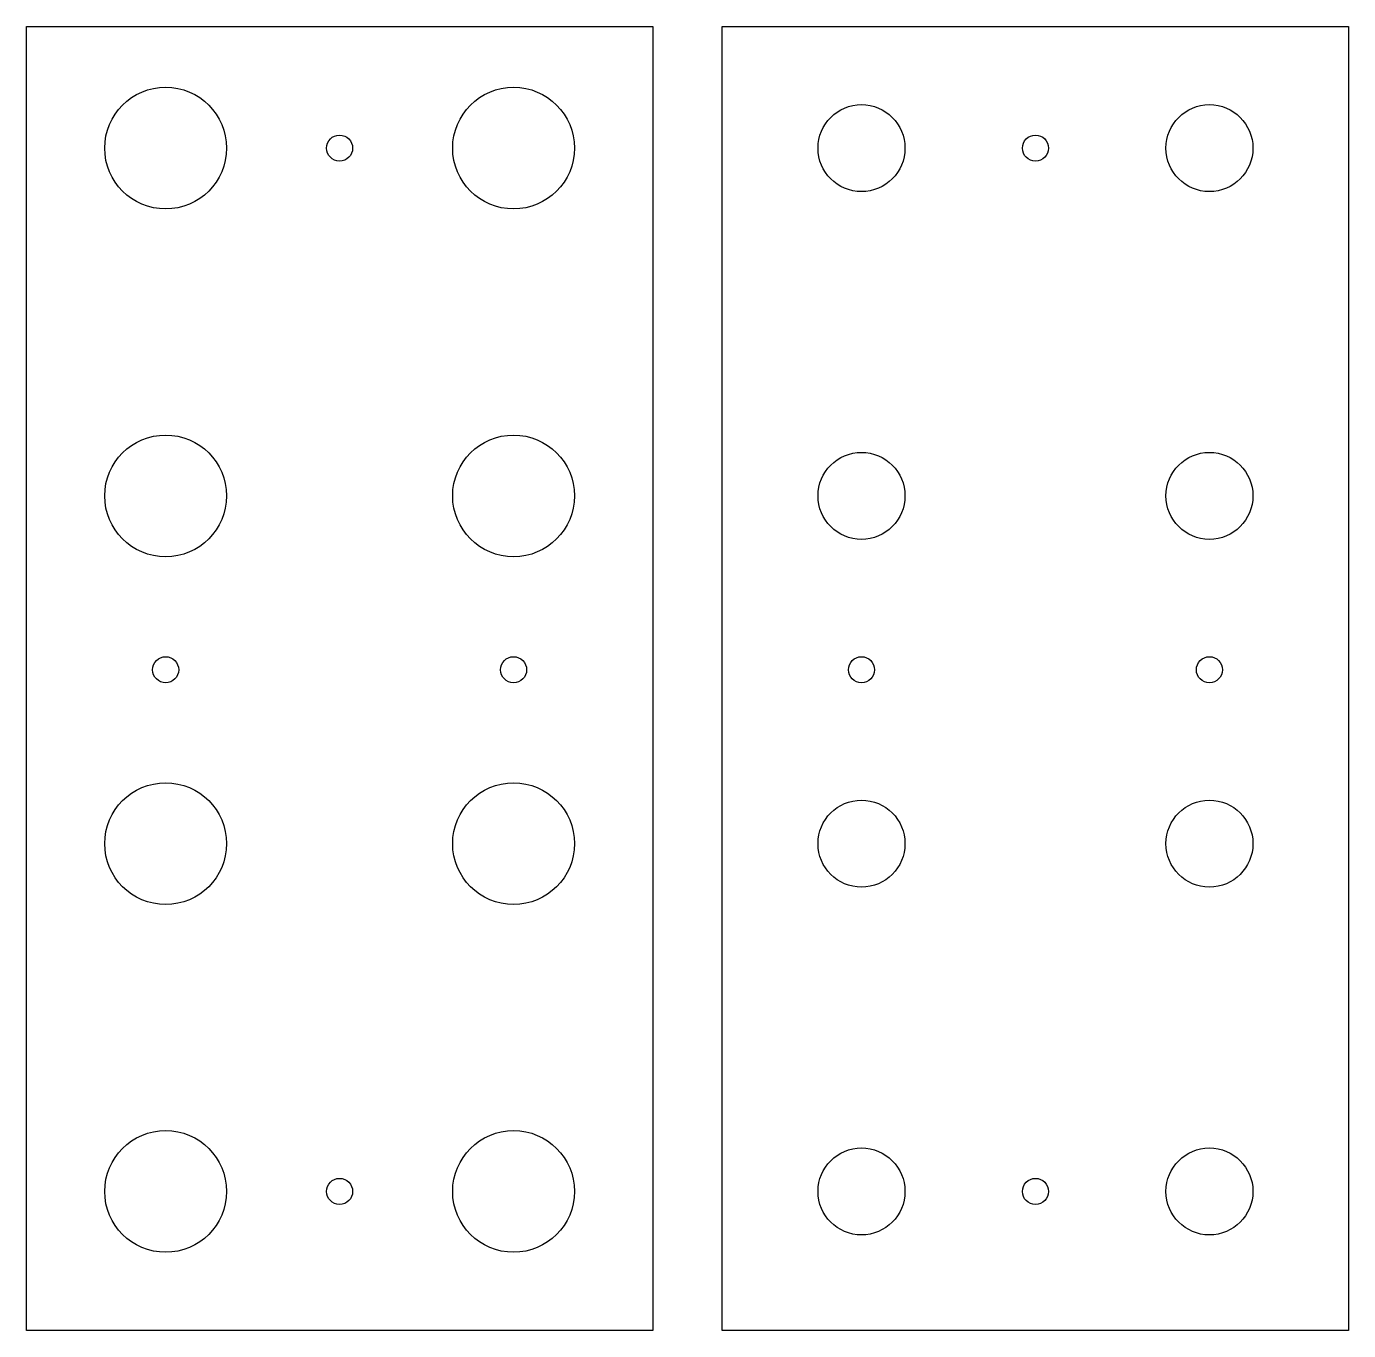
# Model space of a CAD drawing. Extents: x 5 to 157, y 3 to 153.
import ezdxf

# ---------------------------------------------------------------- set-up
doc = ezdxf.new("R2010")
doc.units = 0
doc.layers.add('A-DETL-___4', color=4, linetype='CONTINUOUS')

msp = doc.modelspace()

# ---------------------------------------------------------------- linework, layer by layer
at = {"layer": 'A-DETL-___4'}
for points in [[(77.2, 152.61), (77.2, 2.61), (5.2, 2.61), (5.2, 152.61)], [(157.2, 152.61), (157.2, 2.61), (85.2, 2.61), (85.2, 152.61)]]:
    msp.add_lwpolyline(points, close=True, dxfattribs=at)
for centre, radius in [((21.2, 138.61), 7), ((61.2, 138.61), 7), ((101.2, 138.61), 5), ((141.2, 138.61), 5), ((41.2, 138.61), 1.5), ((121.2, 138.61), 1.5), ((21.2, 98.61), 7), ((61.2, 98.61), 7), ((101.2, 98.61), 5), ((141.2, 98.61), 5), ((21.2, 78.61), 1.5), ((61.2, 78.61), 1.5), ((101.2, 78.61), 1.5), ((141.2, 78.61), 1.5), ((21.2, 58.61), 7), ((61.2, 58.61), 7), ((101.2, 58.61), 5), ((141.2, 58.61), 5), ((21.2, 18.61), 7), ((61.2, 18.61), 7), ((101.2, 18.61), 5), ((141.2, 18.61), 5), ((41.2, 18.61), 1.5), ((121.2, 18.61), 1.5)]:
    msp.add_circle(centre, radius, dxfattribs=at)

doc.saveas('drawing.dxf')
